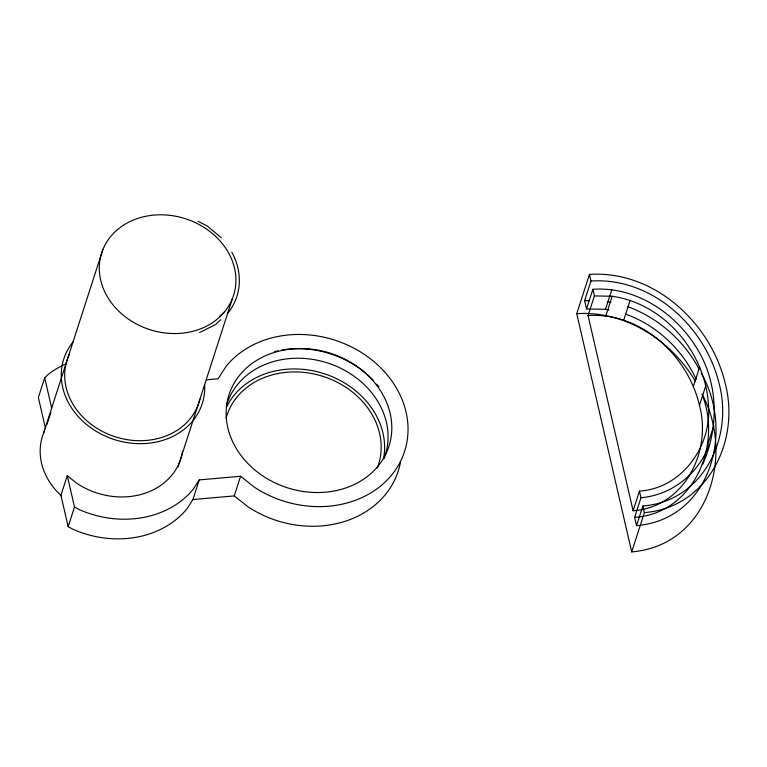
<?xml version="1.0" encoding="UTF-8"?>
<svg xmlns="http://www.w3.org/2000/svg" width="767" height="767" viewBox="0 0 767 767"><rect width="100%" height="100%" fill="white"/><g stroke="black" fill="none" stroke-linecap="round" stroke-linejoin="round"><path stroke-width="1.15" d="M701.153 373.117C734.681 430.824 710.808 519.297 636.533 525.644L634.625 517.37C693.512 513.478 722.332 445.445 702.217 394.737M702.84 464.121C719.532 426.164 718.42 381.103 695.391 345.927C673.56 311.613 634.52 286.369 592.872 289.293L586.525 308.938L605.499 309.312L608.883 310.079M66.422 363.711A95.271 80.084 17.9 0 0 48.1 374.526L44.697 377.843L38.35 397.488L45.569 428.782M43.69 432.78L102.816 249.726M46.979 424.419L50.862 412.416M182.546 451.389A69.289 58.244 17.9 0 1 77.131 483.517L67.275 475.722L60.938 495.367L68.158 526.661L72.932 529.259A95.271 80.084 17.9 0 0 186.832 508.952L192.91 499.547L199.257 479.902L240.57 476.269L254.308 487.141A100.467 84.447 17.9 0 0 391.592 475.089A100.467 84.447 17.9 0 0 363.635 353.942A100.467 84.447 17.9 0 0 226.351 365.993L218.077 378.793L206.275 379.828M68.158 526.661L74.504 507.016L67.275 475.722M178.049 466.892L232.401 298.631A69.289 58.244 17.9 0 0 153.975 215.096A69.289 58.244 17.9 0 0 116.45 308.813A69.289 58.244 17.9 0 0 232.401 298.631M192.91 499.547L234.232 495.913L240.57 476.269M631.711 551.904L576.746 313.693L589.439 274.404C654.146 270.176 711.191 323.06 725.371 383.989C740.174 441.322 707.644 507.601 644.405 512.615L631.711 551.904C708.564 545.423 734.959 455.004 701.997 393.989M586.525 308.938L584.617 300.664L590.964 281.019L589.439 274.404M588.049 315.553C641.078 312.092 687.826 355.428 699.446 405.35C712.025 451.504 684.26 507.342 633.101 510.755L588.049 315.553L594.396 295.909L592.872 289.293M605.499 309.312L611.845 289.667M605.825 315.908L612.171 296.263C664.711 303.78 705.448 352.734 708.478 404.899C711.977 445.963 682.122 488.339 639.438 491.11L633.101 510.755M623.772 319.992L630.119 300.348M634.625 517.37L640.972 497.725L639.438 491.11M636.533 525.644L642.88 505.999C702.601 501.263 733.329 438.666 719.35 384.516C705.956 326.972 652.075 277.031 590.964 281.019M693.349 386.463L699.686 366.818M699.446 405.35L705.793 385.705M707.452 445.339L713.799 425.695M709.187 444.477C698.919 473.527 671.787 495.127 640.972 497.725M199.257 479.902L193.169 489.308A95.271 80.084 17.9 0 1 79.269 509.614L74.504 507.016M219.947 316.004L224.587 311.805M220.8 319.695L215.153 324.815L199.621 332.504M594.396 295.909L612.171 296.263M584.617 300.664L589.171 300.75M576.746 313.693C625.412 310.357 671.441 340.471 695.525 381.535M607.397 301.594L610.848 302.38M627.905 306.714C658.153 317.835 683.982 340.538 699.015 369.004M625.767 314.163C656.734 325.333 682.477 349.503 696.206 379.349M198.097 221.318L207.186 225.949L221.327 237.818M234.232 495.913L247.962 506.786A100.467 84.447 17.9 0 0 400.575 461.619M642.88 505.999L644.405 512.615M44.697 377.843L51.648 407.986M61.456 495.913A69.289 58.244 17.9 0 1 44.611 430.632M226.744 406.663A83.143 69.893 17.9 0 1 324.786 373.903A83.143 69.893 17.9 0 1 383.577 458.561M226.083 418.111A79.682 66.978 17.9 0 1 323.741 376.626A79.682 66.978 17.9 0 1 377.278 467.937M274.5 351.631A90.075 75.712 17.9 0 1 277.999 350.816M281.374 350.155A90.075 75.712 17.9 0 1 373.587 380.71M376.731 384.209A90.075 75.712 17.9 0 1 378.994 386.99M226.466 405.542A83.143 69.893 17.9 0 1 328.88 363.395A83.143 69.893 17.9 0 1 383.836 458.819M231.797 252.161A72.75 61.149 17.9 0 1 227.435 313.684M199.928 399.089A69.289 58.244 17.9 0 1 113.967 436.375A69.289 58.244 17.9 0 1 69.126 354.738M204.636 384.488A72.75 61.149 17.9 0 1 114.091 439.491A72.75 61.149 17.9 0 1 73.172 341.833M243.484 458.618A84.006 70.612 17.9 0 0 385.648 454.409A84.006 70.612 17.9 0 0 297.788 348.592A84.006 70.612 17.9 0 0 243.484 458.618"/></g></svg>
